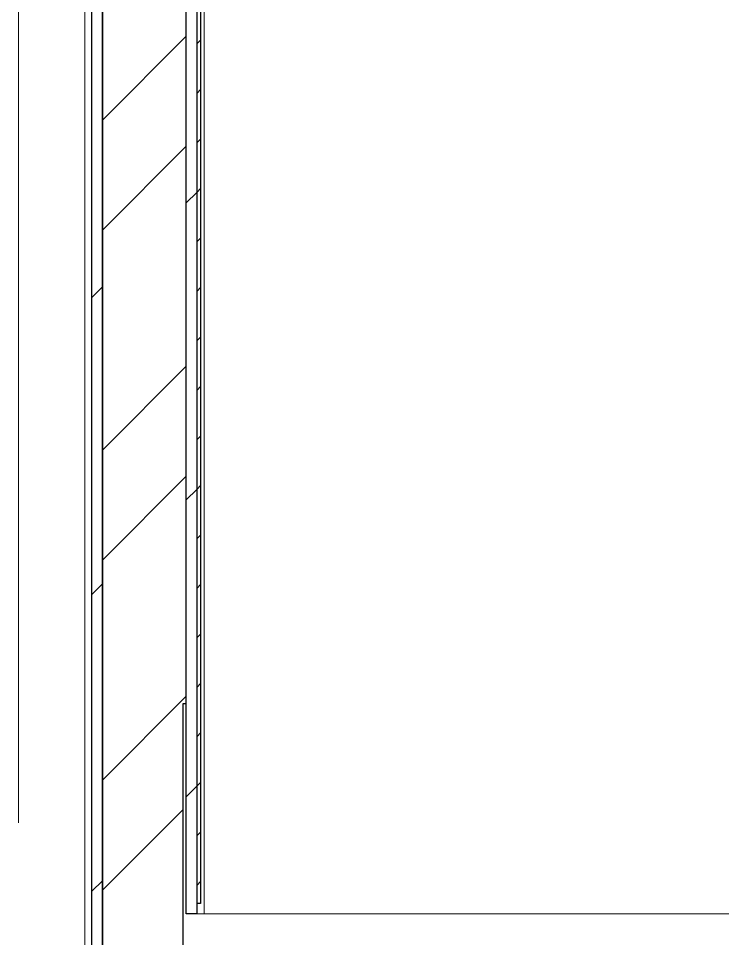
# Model space of a CAD drawing. Header units: millimetres. Extents: x -586848 to 520591, y -385801 to 675781.
# Drawn here: x 132373 to 133380, y 651756 to 653070 of the extents above; entities that cross this region are included whole.
import ezdxf

# ---------------------------------------------------------------- set-up
doc = ezdxf.new("R2010")
doc.units = ezdxf.units.MM
doc.linetypes.add('ADSK_Линия сетки', pattern=[25, 20, -2.5, 0, -2.5])
for name, color, linetype, lineweight in [('Ограждение', 252, 'Continuous', 9), ('Оси', 252, 'Continuous', 9), ('Стены наружные', 7, 'Continuous', 18)]:
    doc.layers.add(name, color=color, linetype=linetype, lineweight=lineweight)

# ---------------------------------------------------------------- blocks, each defined once
blk = doc.blocks.new('2 этаж')
at = {"layer": 'Ограждение', "color": 251, "true_color": 0x636466}
for p, q in [((133271, 21835.7), (133271, 18290.7)), ((133441.5, 19080.7), (133441.5, 21835.7)), ((133431.5, 19095.7), (133431.5, 19080.7)), ((133441.5, 19080.7), (133431.5, 19080.7))]:
    blk.add_line(p, q, dxfattribs=at)
at = {"layer": 'Оси', "color": 251, "linetype": 'ADSK_Линия сетки', "ltscale": 100, "true_color": 0x636466}
blk.add_line((133176, 33711.4), (133176, -32265.4), dxfattribs=at)
at = {"layer": 'Стены наружные', "color": 251, "lineweight": 30, "true_color": 0x636466}
for p, q in [((133296, 18265.7), (133296, 21860.7)), ((133296, 21860.7), (133296, 18265.7)), ((133416, 19080.7), (133416, 21860.7)), ((133281, 18280.7), (133281, 21845.7)), ((133431, 21845.7), (133431, 19080.7)), ((133431.5, 19095.7), (133431.5, 21845.7)), ((133436.5, 21840.7), (133436.5, 19095.7)), ((133411, 19380.7), (133411, 19010.7)), ((133416, 19380.7), (133411, 19380.7)), ((133436.5, 19095.7), (133431.5, 19095.7)), ((133431, 19080.7), (133416, 19080.7))]:
    blk.add_line(p, q, dxfattribs=at)
at = {"layer": 'Стены наружные', "color": 251, "linetype": 'Continuous', "lineweight": 9, "true_color": 0x636466}
for p, q in [((133296, 20214.5), (133416, 20334.5)), ((133431.5, 20324), (133436.5, 20329)), ((133431.5, 20253.3), (133436.5, 20258.3)), ((133431.5, 20182.6), (133436.5, 20187.6)), ((133296, 20057.3), (133416, 20177.3)), ((133431.5, 20111.9), (133436.5, 20116.9)), ((133416, 20096.4), (133431, 20111.4)), ((133431.5, 20041.2), (133436.5, 20046.2)), ((133281, 19961.4), (133296, 19976.4)), ((133431.5, 19970.5), (133436.5, 19975.5)), ((133431.5, 19899.8), (133436.5, 19904.8)), ((133296, 19743), (133416, 19863)), ((133431.5, 19829), (133436.5, 19834)), ((133431.5, 19758.3), (133436.5, 19763.3)), ((133296, 19585.9), (133416, 19705.9)), ((133416, 19672.1), (133431, 19687.1)), ((133431.5, 19687.6), (133436.5, 19692.6)), ((133431.5, 19616.9), (133436.5, 19621.9)), ((133281, 19537.1), (133296, 19552.1)), ((133431.5, 19546.2), (133436.5, 19551.2)), ((133431.5, 19475.5), (133436.5, 19480.5)), ((133431.5, 19404.8), (133436.5, 19409.8)), ((133296, 19271.6), (133416, 19391.6)), ((133431.5, 19334.1), (133436.5, 19339.1)), ((133416, 19247.9), (133431, 19262.9)), ((133431.5, 19263.4), (133436.5, 19268.4)), ((133296, 19114.4), (133411, 19229.4)), ((133431.5, 19192.6), (133436.5, 19197.6)), ((133281, 19112.9), (133296, 19127.9)), ((133431.5, 19121.9), (133436.5, 19126.9))]:
    blk.add_line(p, q, dxfattribs=at)
at = {"layer": 'Стены наружные', "color": 251, "true_color": 0x636466}
blk.add_line((133441.5, 19080.7), (134441, 19080.7), dxfattribs=at)

msp = doc.modelspace()

# ---------------------------------------------------------------- block references
msp.add_blockref('2 этаж', (-802.7, 632710.4))

doc.saveas('drawing.dxf')
